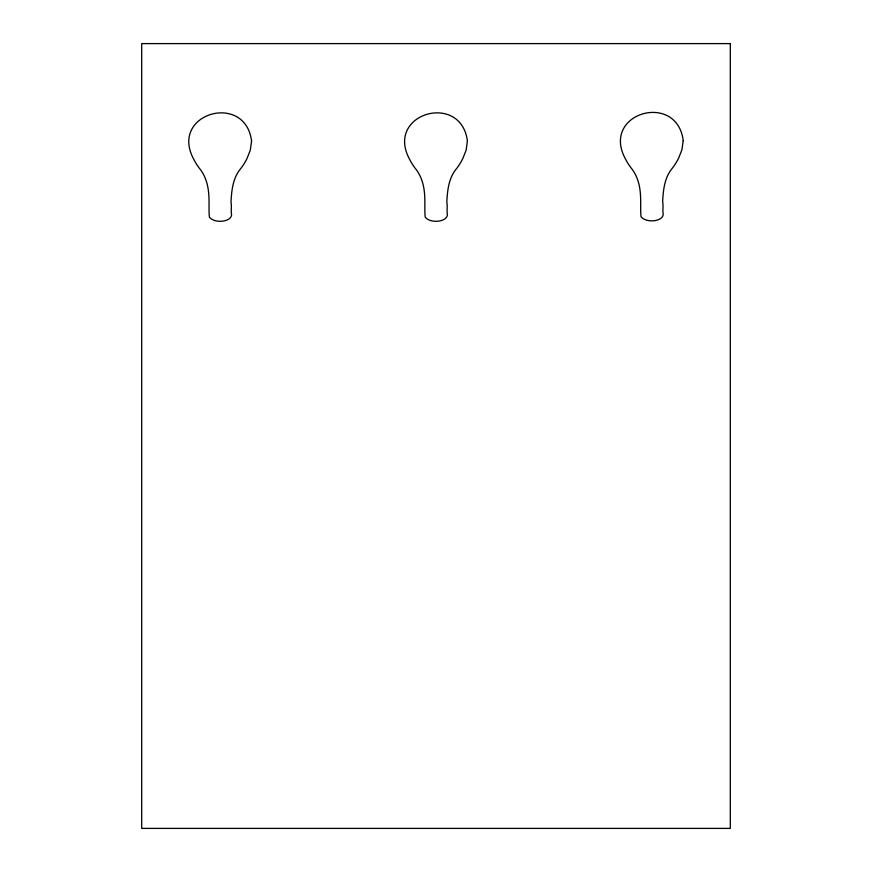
<?xml version="1.0" encoding="UTF-8"?>
<svg xmlns="http://www.w3.org/2000/svg" width="872" height="872" viewBox="0 0 872 872"><rect width="100%" height="100%" fill="white"/><g stroke="black" fill="none" stroke-linecap="round" stroke-linejoin="round"><path stroke-width="1.31" d="M251.583 141.013L250.297 150.158L247.005 158.53A60.059 60.059 0 0 1 239.604 170.029C232.704 179.152 231.581 191.023 231.004 202.032C231.756 205.498 231.091 209.356 231.309 212.866C234.034 221.651 215.133 224.355 209.454 217.226L209.356 216.714C208.026 204.702 212.081 185.987 200.756 170.029A60.005 60.005 0 0 1 193.355 158.53C169.648 113.153 245.315 91.822 251.583 141.013M467.403 141.013L466.117 150.158L462.825 158.53A60.059 60.059 0 0 1 455.424 170.029C448.524 179.152 447.401 191.023 446.824 202.032C447.576 205.498 446.911 209.356 447.129 212.866C449.854 221.651 430.953 224.355 425.274 217.226L425.176 216.714C423.847 204.702 427.901 185.987 416.576 170.029A60.005 60.005 0 0 1 409.175 158.53C385.468 113.153 461.135 91.822 467.403 141.013M683.223 140.577L681.937 149.722L678.645 158.094A60.059 60.059 0 0 1 671.244 169.593C664.344 178.716 663.221 190.587 662.644 201.585C663.396 205.051 662.731 208.92 662.949 212.419C665.674 221.205 646.773 223.908 641.094 216.79L640.996 216.278C639.667 204.266 643.721 185.54 632.396 169.593A60.005 60.005 0 0 1 624.995 158.094C601.288 112.706 676.955 91.375 683.223 140.577M730.3 43.6L141.7 43.6L141.7 828.4L730.3 828.4L730.3 43.6"/></g></svg>
